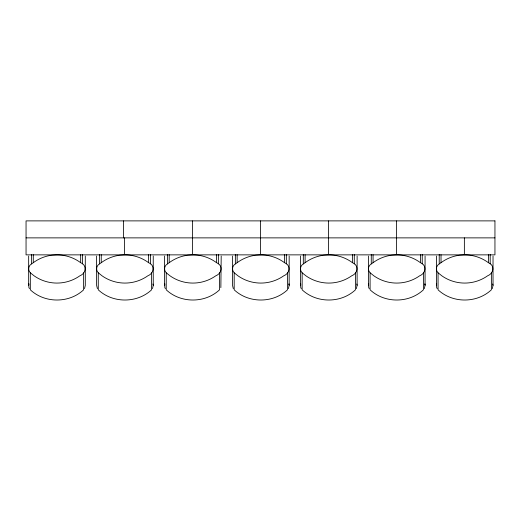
<?xml version="1.0" encoding="UTF-8"?>
<svg xmlns="http://www.w3.org/2000/svg" width="521" height="521" viewBox="0 0 521 521"><rect width="100%" height="100%" fill="white"/><g stroke="black" fill="none" stroke-linecap="round" stroke-linejoin="round"><path stroke-width="0.78" d="M29.417 288.641L28.85 287.273L28.85 283.873L28.85 284.349M153.246 256.072L153.246 285.339L152.49 288.641M165.333 288.641L164.766 287.273L164.766 283.873L164.766 284.349M289.162 256.072L289.162 285.339L288.4 288.641M301.242 288.641L300.682 287.273L300.682 283.873L300.682 284.349M357.119 256.072L357.119 285.339L356.357 288.641M369.2 288.641L368.634 287.273L368.634 283.873M425.071 256.072L425.071 285.339L424.315 288.641M437.158 288.641L436.591 287.273L436.591 283.873L436.591 284.349M493.029 256.072L493.029 285.339L492.273 288.641M84.532 288.641L85.294 285.339L85.294 256.072M220.858 287.644L221.204 256.072M31.494 254.482L31.494 263.913A5.646 5.64 0 0 0 30.316 272.789L34.112 275.83A39.648 39.576 0 0 0 56.633 283.072L56.978 283.072A39.622 39.55 0 0 0 79.837 275.83C86.115 273.414 87.294 265.293 80.67 262.701A39.668 39.589 0 0 0 56.978 254.867M99.446 254.482L99.446 263.913A5.646 5.64 0 0 0 98.274 272.789L102.07 275.83A39.648 39.576 0 0 0 124.584 283.072L124.929 283.072A39.622 39.55 0 0 0 147.795 275.83C154.073 273.414 155.251 265.293 148.622 262.701A39.668 39.589 0 0 0 124.929 254.867M167.404 254.482L167.404 263.913A5.646 5.64 0 0 0 166.232 272.789L170.028 275.83A39.648 39.576 0 0 0 192.542 283.072L192.887 283.072A39.622 39.55 0 0 0 215.753 275.83C222.031 273.414 223.209 265.293 216.58 262.701A39.668 39.589 0 0 0 192.887 254.867M235.362 254.482L235.362 263.913A5.646 5.64 0 0 0 234.19 272.789L237.986 275.83A39.648 39.576 0 0 0 260.5 283.072L260.845 283.072A39.622 39.55 0 0 0 283.704 275.83C289.989 273.414 291.161 265.293 284.538 262.701A39.668 39.589 0 0 0 260.845 254.867M303.32 254.482L303.32 263.913A5.646 5.64 0 0 0 302.141 272.789L305.944 275.83A39.648 39.576 0 0 0 328.458 283.072L328.803 283.072A39.622 39.55 0 0 0 351.662 275.83C357.94 273.414 359.119 265.293 352.496 262.701A39.668 39.589 0 0 0 328.803 254.867M371.278 254.482L371.278 263.913A5.646 5.64 0 0 0 370.099 272.789L373.896 275.83A39.648 39.576 0 0 0 396.416 283.072L396.761 283.072A39.622 39.55 0 0 0 419.62 275.83C425.898 273.414 427.077 265.293 420.447 262.701A39.668 39.589 0 0 0 396.761 254.867M439.229 254.482L439.229 263.913A5.646 5.64 0 0 0 438.057 272.789L441.854 275.83A39.648 39.576 0 0 0 464.367 283.072L464.712 283.072A39.622 39.55 0 0 0 487.578 275.83C493.856 273.414 495.035 265.293 488.405 262.701A39.668 39.589 0 0 0 464.712 254.867M31.494 263.913L33.285 262.701A39.655 39.583 0 0 1 51.911 255.186L56.633 254.867M99.446 263.913L101.243 262.701A39.655 39.583 0 0 1 119.869 255.186L124.584 254.867L124.584 237.876M167.404 263.913L169.195 262.701A39.655 39.583 0 0 1 187.827 255.186L192.542 254.867L192.542 220.884M235.362 263.913L237.153 262.701A39.655 39.583 0 0 1 255.778 255.186L260.5 254.867L260.5 220.884M303.32 263.913L305.111 262.701A39.655 39.583 0 0 1 323.736 255.186L328.458 254.867L328.458 220.884M371.278 263.913L373.069 262.701A39.655 39.583 0 0 1 391.694 255.186L396.416 254.867L396.416 220.884M439.229 263.913L441.026 262.701A39.655 39.583 0 0 1 459.652 255.186L464.367 254.867L464.367 237.876M26.05 237.876L494.95 237.876M492.684 283.984L493.029 285.339M356.774 283.984L357.119 285.339M233.291 288.641L232.529 285.339L232.529 256.072M152.9 283.984L153.246 285.339M97.375 288.641L96.619 285.339L96.619 256.072M425.071 285.339L424.882 283.873L424.882 284.349M289.162 285.339L288.966 283.873L288.966 284.349M491.375 272.789L491.375 289.806C476.949 303.417 452.482 303.424 438.057 289.806L438.057 272.789M490.196 254.482L490.196 263.913M488.405 254.684L488.405 262.701M441.026 254.684L441.026 262.701M436.403 256.072L436.403 285.339M423.417 272.789L423.417 289.806C408.992 303.417 384.524 303.424 370.099 289.806L370.099 272.789M422.244 254.482L422.244 263.913M420.447 254.684L420.447 262.701M373.069 254.684L373.069 262.701M368.445 256.072L368.445 285.339M355.459 272.789L355.459 289.806C341.034 303.417 316.566 303.424 302.147 289.806L302.147 272.789M354.287 254.482L354.287 263.913M352.496 254.684L352.496 262.701M305.111 254.684L305.111 262.701M300.487 256.072L300.487 285.339M287.501 272.789L287.501 289.806C273.082 303.417 248.608 303.424 234.19 289.806L234.19 272.789M286.329 254.482L286.329 263.913M284.538 254.684L284.538 262.701M237.153 254.684L237.153 262.701M219.543 272.789L219.543 289.806C205.124 303.417 180.657 303.424 166.232 289.806L166.232 272.789M218.371 254.482L218.371 263.913M216.58 254.684L216.58 262.701M169.195 254.684L169.195 262.701M164.571 256.072L164.571 285.339M151.591 272.789L151.591 289.806C137.166 303.417 112.699 303.424 98.274 289.806L98.274 272.789M150.419 254.482L150.419 263.913M148.622 254.684L148.622 262.701M123.457 220.884L123.457 237.876M101.243 254.684L101.243 262.701M83.634 272.789L83.634 289.806C69.208 303.417 44.741 303.424 30.322 289.806L30.322 272.789M82.461 254.482L82.461 263.913M80.67 254.684L80.67 262.701M33.285 254.684L33.285 262.701M28.662 256.072L28.662 285.339M494.95 220.884L26.05 220.884L26.05 254.867L494.95 254.867L494.95 220.884"/></g></svg>
